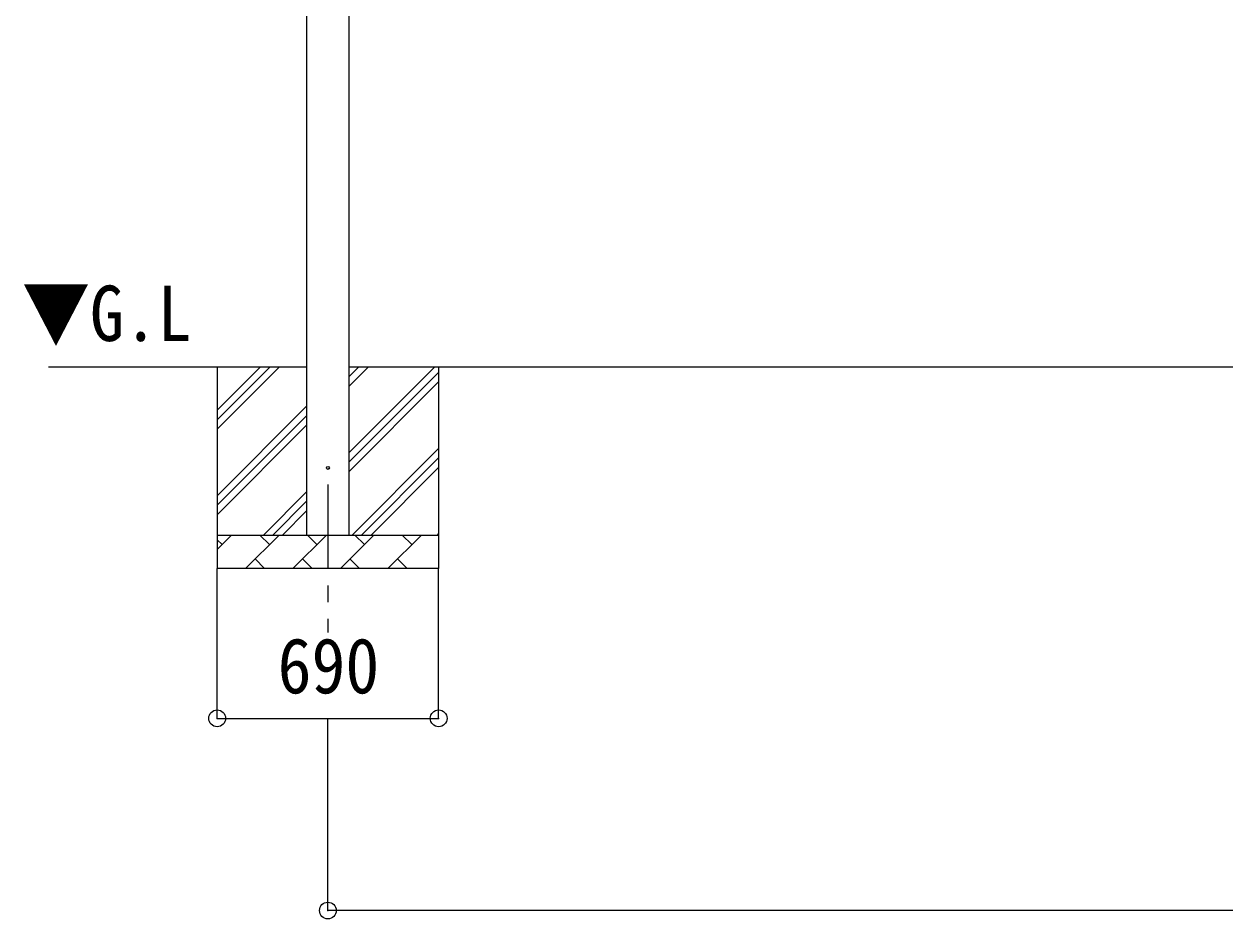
# Model space of a CAD drawing. Units: millimetres at full size, sheet at 1:50; some dimension numbers follow another scale. Extents: x -14053 to 14053, y -9700 to 9700.
# Drawn here: x -7966 to -4387, y -5911 to -3245 of the extents above; entities that cross this region are included whole.
import ezdxf
from ezdxf.enums import TextEntityAlignment as Align

# ---------------------------------------------------------------- set-up
doc = ezdxf.new("R2010")
doc.units = ezdxf.units.MM
doc.header["$LTSCALE"] = 50
doc.header["$PDMODE"] = 32
doc.header["$PDSIZE"] = 50
doc.linetypes.add('CHAIN1', pattern=[8, 5, -1, 1, -1])
for name, color, linetype, lineweight in [('0-0_0', 7, 'Continuous', 9), ('0-1_Defpoints', 4, 'Continuous', 9), ('0-6_PARTS1', 6, 'Continuous', 9)]:
    doc.layers.add(name, color=color, linetype=linetype, lineweight=lineweight)
doc.styles.add('ＭＳ ゴシック', font='')
doc.styles.get('ＭＳ ゴシック').set_extended_font_data('MS Gothic')

msp = doc.modelspace()

# ---------------------------------------------------------------- linework, layer by layer
at = {"layer": '0-0_0'}
for p, q in [((-7122.78, -4266.91), (-7892.78, -4266.91)), ((-7390.28, -4266.91), (-7390.28, -4866.91)), ((-7390.28, -4451.96), (-7205.23, -4266.91)), ((-7390.28, -4423.68), (-7233.51, -4266.91)), ((-7390.28, -4395.4), (-7261.8, -4266.91)), ((-1249.78, -4266.91), (-6997.78, -4266.91)), ((-6997.78, -4522.01), (-6742.68, -4266.91)), ((-6997.78, -4324.02), (-6940.67, -4266.91)), ((-6997.78, -4295.74), (-6968.95, -4266.91)), ((-6997.78, -4550.3), (-6730.28, -4282.8)), ((-6730.28, -4266.91), (-6730.28, -4866.91)), ((-6997.78, -4578.58), (-6730.28, -4311.08)), ((-7390.28, -4649.95), (-7122.78, -4382.45)), ((-7390.28, -4678.24), (-7122.78, -4410.74)), ((-7390.28, -4706.52), (-7122.78, -4439.02)), ((-6988.12, -4766.91), (-6730.28, -4509.07)), ((-6959.84, -4766.91), (-6730.28, -4537.36)), ((-6931.55, -4766.91), (-6730.28, -4565.64)), ((-7252.68, -4766.91), (-7122.78, -4637.01)), ((-7224.4, -4766.91), (-7122.78, -4665.3)), ((-7196.11, -4766.91), (-7122.78, -4693.58)), ((-7390.28, -4766.91), (-6730.28, -4766.91)), ((-7390.28, -4809.81), (-7347.39, -4766.91)), ((-7375.94, -4795.47), (-7390.28, -4781.13)), ((-7305.96, -4866.91), (-7205.96, -4766.91)), ((-7234.52, -4795.47), (-7263.07, -4766.91)), ((-7164.54, -4866.91), (-7064.54, -4766.91)), ((-7093.1, -4795.47), (-7121.65, -4766.91)), ((-7023.12, -4866.91), (-6923.12, -4766.91)), ((-6951.67, -4795.47), (-6980.23, -4766.91)), ((-6881.7, -4866.91), (-6781.7, -4766.91)), ((-6810.25, -4795.47), (-6838.81, -4766.91)), ((-6733.56, -4766.91), (-6730.28, -4763.63)), ((-6730.28, -4866.91), (-7390.28, -4866.91)), ((-7277.41, -4838.36), (-7248.86, -4866.91)), ((-7135.99, -4838.36), (-7107.44, -4866.91)), ((-6994.57, -4838.36), (-6966.01, -4866.91)), ((-6853.15, -4838.36), (-6824.59, -4866.91))]:
    msp.add_line(p, q, dxfattribs=at)
at = {"layer": '0-1_Defpoints'}
for p, q in [((-7122.78, -4766.91), (-7122.78, -1766.91)), ((-6997.78, -1766.91), (-6997.78, -4766.91))]:
    msp.add_line(p, q, dxfattribs=at)
at = {"layer": '0-1_Defpoints', "color": 7, "linetype": 'CHAIN1'}
msp.add_line((-7060.28, -4616.91), (-7060.28, -5057.45), dxfattribs=at)
at = {"layer": '0-1_Defpoints'}
msp.add_circle((-7060.28, -4566.91), 4.5, dxfattribs=at)
at = {"layer": '0-6_PARTS1'}
for p, q in [((-7390.28, -5313.07), (-7390.28, -4866.91)), ((-6730.28, -5313.07), (-6730.28, -4866.91)), ((-7390.28, -5313.07), (-6730.28, -5313.07)), ((-7060.28, -5885.69), (-7060.28, -5313.07)), ((-1187.28, -5885.69), (-7060.28, -5885.69))]:
    msp.add_line(p, q, dxfattribs=at)
for p in [(-7390.28, -5313.07), (-6730.28, -5313.07), (-7060.28, -5885.69)]:
    msp.add_point(p, dxfattribs=at)

# ---------------------------------------------------------------- texts
at = {"layer": '0-0_0', "style": 'ＭＳ ゴシック', "width": 0.9}
msp.add_text('▼G.L', height=165, dxfattribs=at).set_placement((-7972.15, -4238.46), align=Align.BOTTOM_LEFT)
at = {"layer": '0-6_PARTS1', "color": 7, "style": 'ＭＳ ゴシック', "width": 0.9}
msp.add_text('690', height=165, dxfattribs=at).set_placement((-7210.28, -5288.07), align=Align.BOTTOM_LEFT)

doc.saveas('drawing.dxf')
